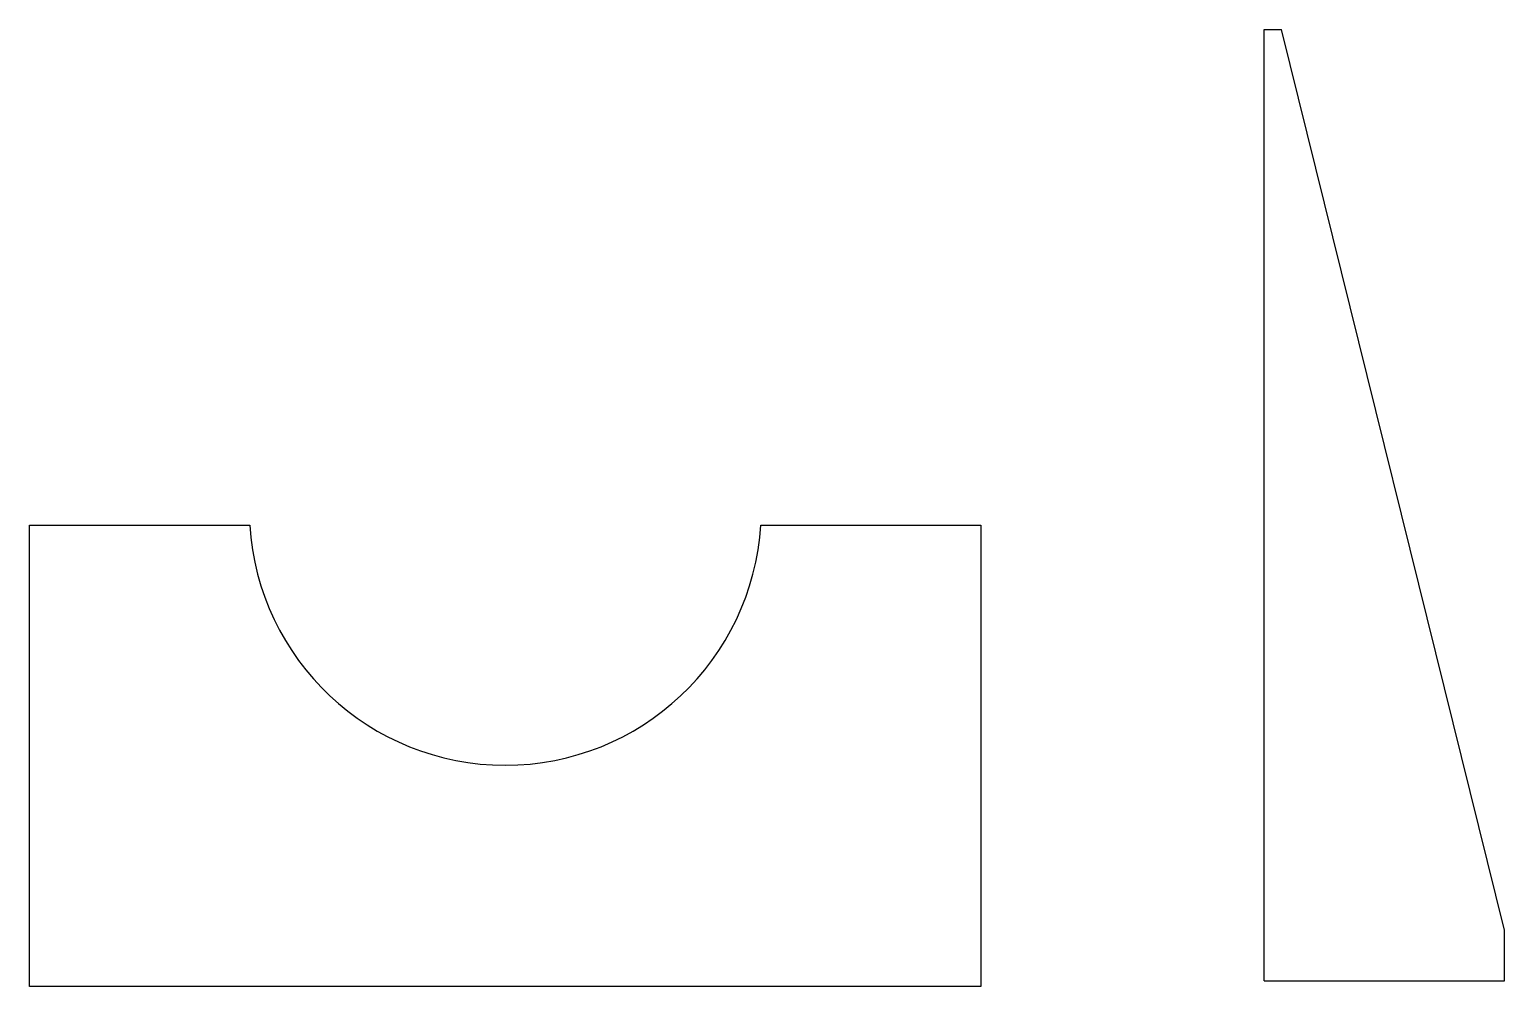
# Model space of a CAD drawing. Header units: millimetres. Extents: x 2616 to 3082, y 1638 to 1940.
import ezdxf

# ---------------------------------------------------------------- set-up
doc = ezdxf.new("R2010")
doc.units = ezdxf.units.MM

msp = doc.modelspace()

# ---------------------------------------------------------------- linework, layer by layer
for p, q in [((3006.46, 1639.3), (3006.46, 1940.3)), ((3006.46, 1940.3), (3011.96, 1940.3)), ((3082.46, 1655.3), (3011.96, 1940.3)), ((3082.46, 1639.3), (3082.46, 1655.3)), ((3006.46, 1639.3), (3082.46, 1639.3))]:
    msp.add_line(p, q)
msp.add_lwpolyline([(2847.19, 1783.52), (2916.84, 1783.52), (2916.84, 1637.52), (2615.84, 1637.52), (2615.84, 1783.52), (2685.5, 1783.52)])
msp.add_arc((2766.34, 1788.52), 81, 183.539, 356.461)

doc.saveas('drawing.dxf')
